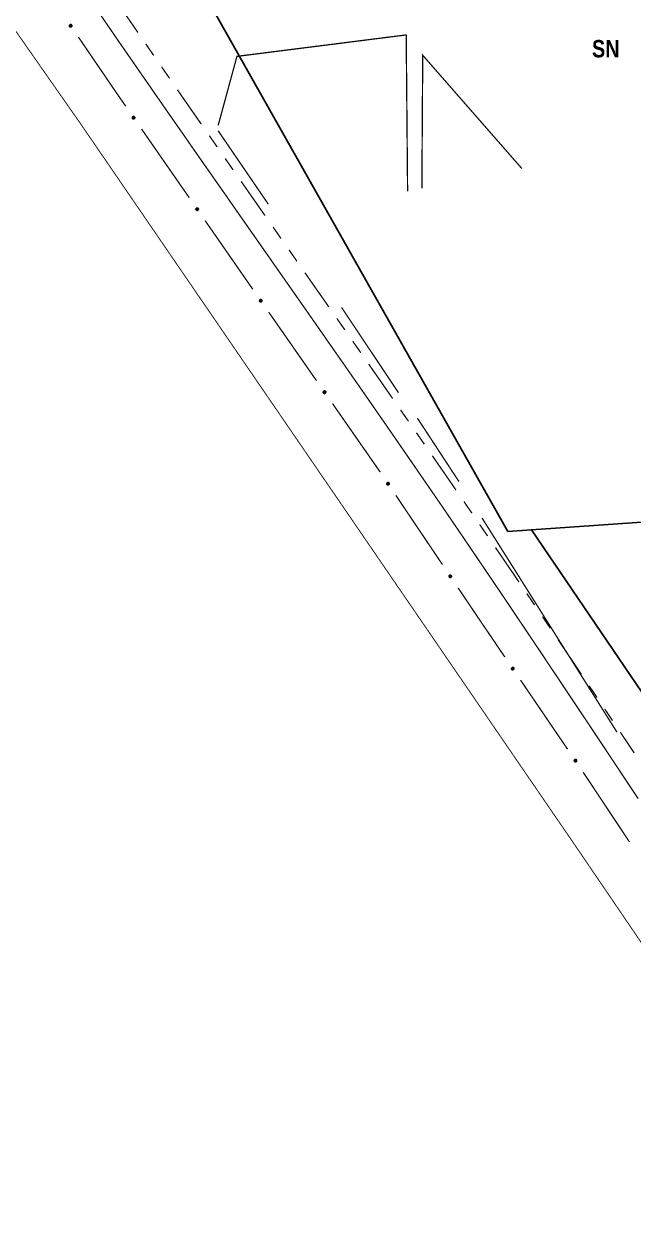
# Model space of a CAD drawing. Extents: x 204834 to 208707, y 4853033 to 4855981.
# Drawn here: x 205277.1 to 205364.5, y 4854147.4 to 4854319 of the extents above; entities that cross this region are included whole.
import ezdxf
from ezdxf.enums import TextEntityAlignment as Align

# ---------------------------------------------------------------- set-up
doc = ezdxf.new("R2010")
doc.units = 0
doc.header["$LTSCALE"] = 1.5
doc.header["$MEASUREMENT"] = 0
doc.linetypes.add('TRACO_05', pattern=[11, 7, -1, 0.5, -1, 0.5, -1])
doc.linetypes.add('TRACO_11', pattern=[8, 3, -1, 3, -1])
for name, color, linetype in [('CD-MALHA-LOTES', 40, 'CONTINUOUS'), ('HD-VALAS-DRENOS', 170, 'CONTINUOUS'), ('LM-LIM-SETOR-FISCAL', 7, 'CONTINUOUS'), ('RU-QUADRAS', 6, 'CONTINUOUS'), ('SV-EIXO-ROD-ESTR', 7, 'CONTINUOUS'), ('SV-FX-DOM-EST', 20, 'CONTINUOUS'), ('SV-ROD-ESTADUAIS', 20, 'CONTINUOUS'), ('SV-RUA-PAVIM-S-GUIA-C-GUIA', 7, 'CONTINUOUS'), ('Th_NmrPort', 7, 'CONTINUOUS')]:
    doc.layers.add(name, color=color, linetype=linetype)
doc.styles.get("Standard").update_dxf_attribs({"font": 'swisscbo.ttf'})
doc.linetypes.add('Limite', pattern='A,20,-3,[130,ltypeshp.shx,S=6.35,R=0,X=0,Y=0],-3,20', length=46)

msp = doc.modelspace()

# ---------------------------------------------------------------- linework, layer by layer
at = {"layer": 'CD-MALHA-LOTES', "linetype": 'Continuous', "flags": 128}
for points in [[(205346.53, 4854246.15), (205280.22, 4854363.61)], [(205349.92, 4854246.38), (205402.2, 4854250)], [(205349.92, 4854246.38), (205346.53, 4854246.15)], [(205410.8, 4854156.76), (205349.92, 4854246.38)]]:
    msp.add_lwpolyline(points, dxfattribs=at)
at = {"layer": 'HD-VALAS-DRENOS', "linetype": 'TRACO_05', "const_width": 0.18}
for points in [[(205304.94, 4854303.66), (205312.14, 4854293.12)], [(205322.65, 4854278.3), (205330.82, 4854266.06)], [(205333.54, 4854262.4), (205339.5, 4854253.3)], [(205342.82, 4854248.06), (205362.18, 4854217.32)]]:
    msp.add_lwpolyline(points, dxfattribs=at)
at = {"layer": 'LM-LIM-SETOR-FISCAL', "linetype": 'Limite', "ltscale": 0.1, "const_width": 0.13, "flags": 128}
msp.add_lwpolyline([(208132.13, 4853213.19), (208114.89, 4853209.76), (208079.6, 4853197.34), (208051.55, 4853180.72), (208025.58, 4853147.48), (208008.96, 4853121.51), (207990.27, 4853095.54), (207977.18, 4853074.27), (207977.18, 4853074.27), (207977.25, 4853074.22), (207977.18, 4853074.27), (207956.1, 4853085.93), (207945.82, 4853090.68), (207936.07, 4853099.64), (207925.79, 4853113.08), (207912.87, 4853122.04), (207901.27, 4853129.42), (207885.99, 4853134.43), (207866.22, 4853130.48), (207857.06, 4853117.3), (207855.74, 4853109.65), (207854.29, 4853104.12), (207849.81, 4853098.58), (207843.48, 4853094.63), (207832.35, 4853091.47), (207826.81, 4853088.04), (207822.46, 4853090.02), (207820.49, 4853094.5), (207817.85, 4853098.72), (207811.26, 4853102.27), (207805.07, 4853103.59), (207799.14, 4853104.38), (207790.7, 4853104.38), (207787.01, 4853100.03), (207786.62, 4853093.31), (207788.2, 4853087.12), (207790.57, 4853079.61), (207790.97, 4853071.24), (207790.84, 4853064.52), (207788.33, 4853057.66), (207782.8, 4853050.28), (207778.71, 4853047.25), (207773.44, 4853045.67), (207762.04, 4853043.3), (207754.13, 4853041.45), (207747.15, 4853035.92), (207736.87, 4853033.41), (207724.88, 4853033.81), (207719.34, 4853036.97), (207718.29, 4853046.46), (207718.15, 4853057.73), (207718.02, 4853064.06), (207716.7, 4853070.78), (207713.41, 4853075.39), (207708.27, 4853076.71), (207703.66, 4853075.26), (207699.7, 4853071.57), (207695.82, 4853066.3), (207691.07, 4853063.26), (207679.08, 4853063.26), (207668.54, 4853066.43), (207663.92, 4853071.17), (207660.23, 4853076.31), (207656.54, 4853081.71), (207653.12, 4853086.99), (207651.8, 4853094.76), (207650.35, 4853101.35), (207645.47, 4853108.07), (207638.75, 4853112.42), (207633.48, 4853114.13), (207625.51, 4853116.05), (207616.55, 4853118.55), (207607.72, 4853121.45), (207599.15, 4853123.03), (207589.26, 4853124.48), (207579.64, 4853122.9), (207567.98, 4853122.5), (207563.63, 4853123.29), (207559.41, 4853125.53), (207549.66, 4853131.07), (207540.31, 4853134.1), (207534.9, 4853135.16), (207526.34, 4853135.42), (207517.37, 4853134.63), (207509.86, 4853132.26), (207501.03, 4853132.12), (207496.16, 4853134.1), (207489.44, 4853138.19), (207485.09, 4853140.95), (207483.24, 4853145.3), (207433.38, 4853135.75), (207434.67, 4853127.72), (207426.82, 4853124.81), (207415.73, 4853122.98), (207396.77, 4853120.95), (207392.49, 4853119.11), (207387.47, 4853118.39), (207381.3, 4853117.24), (207376.56, 4853116.38), (207369.1, 4853115.23), (207357.97, 4853112.75), (207344.5, 4853111.15), (207333.42, 4853111.36), (207328.77, 4853111.37), (207320.7, 4853109.57), (207319.42, 4853105.86), (207317.92, 4853104.36), (207313.42, 4853103), (207306.84, 4853102), (207303.18, 4853099.75), (207300.74, 4853099.94), (207297.24, 4853101.27), (207294.36, 4853102.41), (207290.13, 4853102.41), (207285.91, 4853101.58), (207283.75, 4853100.66), (207281.89, 4853098.7), (207278.14, 4853097.67), (207267.11, 4853095.09), (207250.59, 4853091.4), (207242.24, 4853089.87), (207232.02, 4853089.01), (207225.74, 4853087.76), (207218.42, 4853086.81), (207208.78, 4853084.88), (207201.06, 4853083.36), (207192.55, 4853081.52), (207188.75, 4853080.47), (207183.81, 4853079.34), (207181.54, 4853078.81), (207178.97, 4853078.21), (207175.42, 4853077.24), (207161.51, 4853073.61), (207134.62, 4853067.5), (207121.18, 4853063.43), (207109.77, 4853060.98), (207083.02, 4853055.24), (207071.92, 4853053.66), (207063.04, 4853052.2), (207057.57, 4853051.22), (207048.59, 4853049.32), (207041.5, 4853047.9), (207028.02, 4853045.07), (207018.95, 4853043.22), (207009.04, 4853041.02), (207007.25, 4853052.87), (207006.42, 4853057.28), (207004.98, 4853065.92), (207003.06, 4853076.97), (207001.71, 4853082.51), (207000.15, 4853089.03), (206998.25, 4853095.75), (206995.98, 4853101.99), (206993.74, 4853107.81), (206987.39, 4853105.57), (206977.81, 4853100.47), (206967.6, 4853097.61), (206962.59, 4853093.58), (206958.92, 4853089.46), (206955.6, 4853082.5), (206950.01, 4853078.17), (206943.28, 4853074.5), (206936.66, 4853071.45), (206932.61, 4853069.6), (206929.01, 4853068.36), (206924.61, 4853067.87), (206920.58, 4853068.19), (206915.12, 4853068.72), (206902.95, 4853070.8), (206891.38, 4853067.85), (206880.4, 4853065.73), (206872.64, 4853064.04), (206858.24, 4853060.22), (206847.8, 4853057.54), (206840.17, 4853055.43), (206828.46, 4853052.32), (206822.53, 4853050.63), (206811.52, 4853047.66), (206803.01, 4853045.24), (206783.97, 4853039.27), (206779.35, 4853035.22), (206768.83, 4853039.64), (206726.11, 4853063.48), (206713.2, 4853068.45), (206676.44, 4853090.31), (206672.42, 4853095.9), (206668.43, 4853097.71), (206665.78, 4853098.35), (206614.27, 4853094.76), (206560.2, 4853092.06), (206527.07, 4853088.1), (206526.63, 4853090.28), (206436.89, 4853085.62), (206403.59, 4853083.9), (206378.69, 4853082.54), (206306.59, 4853077.18), (206281.43, 4853073.09), (206250.76, 4853068.13), (206249.32, 4853067.81), (206241.73, 4853106.06), (206174.74, 4853099.25), (206115.25, 4853096.39), (206097.24, 4853093.29), (206088.22, 4853093.5), (206047.56, 4853092.24), (205987.11, 4853086.63), (205973.22, 4853086.23), (205954.27, 4853084.91), (205875.14, 4853081.42), (205864.61, 4853080.53), (205796.33, 4853076.78), (205791.35, 4853076.88), (205760.46, 4853075.4), (205708.12, 4853073.2), (205697.96, 4853072.98), (205694.02, 4853072.84), (205648.48, 4853073.83), (205657.67, 4853139.89), (205663.09, 4853176.52), (205673.5, 4853240.08), (205679.81, 4853273), (205682.39, 4853291.1), (205686.45, 4853319.25), (205690.23, 4853344.16), (205693.06, 4853366.18), (205695.8, 4853385.06), (205698.77, 4853405.47), (205701.84, 4853427.15), (205703.38, 4853440.04), (205705.6, 4853461.25), (205707.13, 4853485.05), (205708.09, 4853504.93), (205707.25, 4853529.87), (205706.63, 4853547.82), (205704.33, 4853573.07), (205701.82, 4853593.22), (205697.65, 4853618.26), (205692.43, 4853645.81), (205685.96, 4853670.23), (205679.7, 4853691.73), (205670, 4853719.35), (205658.78, 4853745.51), (205610.54, 4853829.65), (205562.78, 4853902.04), (205476.94, 4854024.43), (205418.69, 4854109.18), (205356.81, 4854200.14), (205285.27, 4854304.56), (205232.63, 4854379.82), (205148.32, 4854500.33), (205059.6, 4854625.34), (204995.99, 4854716.47), (204934.98, 4854801.22), (204887.55, 4854871.19), (204871.08, 4854893.76), (204835.64, 4854946.28), (204834.25, 4854948.2), (204845.64, 4854959.83), (204876.75, 4854964.71), (204914.35, 4854970.84), (204996.87, 4854983.31), (205090.66, 4854997.71), (205105.98, 4854999.94), (205187.94, 4855012.05), (205245.94, 4855021.11), (205272.68, 4855025.85), (205289.82, 4855028.52), (205353.63, 4855038.1), (205379.87, 4855044.32), (205380.17, 4855053.59), (205399.55, 4855054.95), (205426.54, 4855056.03), (205437.99, 4855056.62), (205499.63, 4855060.67), (205539.31, 4855063.19), (205567.09, 4855064.98), (205582.41, 4855066.09), (205635.91, 4855070), (205692.95, 4855073.42), (205739.37, 4855076.32), (205755.85, 4855076.88), (205779.09, 4855078.91), (205796.39, 4855080.33), (205832.27, 4855082.2), (205855.36, 4855083.58), (205884.96, 4855084.97), (205904.85, 4855085.43), (205945.85, 4855088.06), (205975.45, 4855089.94), (205990.04, 4855090.61), (206010.45, 4855091.62), (206021.42, 4855091.93), (206022.38, 4855094.63), (206023.19, 4855099.07), (206023.73, 4855105.32), (206023.73, 4855114.57), (206023.61, 4855122.77), (206023.73, 4855128.91), (206023.31, 4855148.74), (206059.09, 4855155.08), (206090.43, 4855139.24), (206138.56, 4855111.07), (206178.75, 4855088.19), (206206.79, 4855072.52), (206222.46, 4855062.86), (206230.38, 4855057.64), (206237.19, 4855052.51), (206245.02, 4855046.96), (206277.61, 4855028.92), (206315.11, 4855009.06), (206322.43, 4855004.94), (206334.61, 4854998.15), (206344.05, 4854991.94), (206370.01, 4854978.16), (206377.13, 4854974.52), (206383.62, 4854970.88), (206391.86, 4854965.97), (206400.96, 4854960.99), (206409.67, 4854956.24), (206418.06, 4854951.81), (206428.03, 4854946.58), (206436.74, 4854941.99), (206446.39, 4854936.45), (206454.94, 4854931.86), (206463.33, 4854927.27), (206473.94, 4854921.41), (206483.44, 4854916.66), (206493.49, 4854911.28), (206502.2, 4854906.53), (206509.16, 4854902.73), (206517.55, 4854899.17), (206528.48, 4854896), (206549.69, 4854889.67), (206564.41, 4854883.97), (206567.2, 4854879.08), (206570.83, 4854883.26), (206576.05, 4854891.17), (206582.86, 4854902.57), (206588.24, 4854910.17), (206594.1, 4854919.67), (206601.38, 4854929.09), (206611.99, 4854937.95), (206625.76, 4854949.98), (206640.32, 4854965.18), (206646.34, 4854973.73), (206650.93, 4854980.7), (206656.31, 4854989.4), (206659.8, 4854993.84), (206666.37, 4855000.56), (206674.91, 4855008.32), (206682.51, 4855016.24), (206687.1, 4855021.3), (206689.8, 4855026.21), (206695.97, 4855035.87), (206702.46, 4855046.95), (206709.74, 4855060.01), (206715.44, 4855068.88), (206721.77, 4855075.21), (206727.79, 4855082.65), (206732.22, 4855088.66), (206736.5, 4855097.05), (206739.58, 4855106.79), (206740.85, 4855116.29), (206741.17, 4855125.63), (206741.64, 4855134.02), (206741.17, 4855142.09), (206742.12, 4855150.72), (206742.75, 4855160.06), (206742.43, 4855173.36), (206743.07, 4855183.81), (206745.76, 4855192.36), (206748.45, 4855197.74), (206758.11, 4855205.5), (206768.24, 4855208.82), (206775.2, 4855210.56), (206778.84, 4855212.3), (206783.44, 4855216.26), (206786.6, 4855221.64), (206789.29, 4855225.29), (206792.14, 4855229.4), (206795.63, 4855232.73), (206801.01, 4855234.47), (206808.45, 4855236.21), (206816.52, 4855237.63), (206822.22, 4855240.17), (206827.6, 4855242.54), (206831.4, 4855244.28), (206836.63, 4855244.44), (206839.95, 4855243.97), (206842.19, 4855243.65), (206845.62, 4855240.46), (206849.62, 4855235.99), (206854.58, 4855232.12), (206859.64, 4855229.78), (206864.76, 4855227.39), (206870.2, 4855225.04), (206874.73, 4855222.3), (206878.92, 4855219.29), (206882.98, 4855215.83), (206887.98, 4855212.7), (206893.95, 4855209.85), (206900.29, 4855207.85), (206907.15, 4855206.19), (206913.73, 4855205.04), (206920.81, 4855203.6), (206927.56, 4855201.94), (206933.6, 4855200.48), (206939.89, 4855199.17), (206945.67, 4855197.5), (206951.88, 4855196.77), (206955.65, 4855197.17), (206957.31, 4855197.34), (206961.86, 4855199.66), (206966.53, 4855198.43), (206972.05, 4855197.76), (206977.41, 4855196.39), (206983.23, 4855195.87), (206988.52, 4855195.58), (206994.38, 4855194.99), (206999.44, 4855194.4), (207005.61, 4855193.62), (207012.36, 4855193.6), (207017.57, 4855195.37), (207023.03, 4855199.41), (207027.73, 4855202.05), (207032.27, 4855204.91), (207036.83, 4855207.98), (207041.71, 4855210.66), (207047.65, 4855212.46), (207053.63, 4855214.05), (207060.03, 4855216.42), (207065.62, 4855219.18), (207071.3, 4855222.28), (207076, 4855226.44), (207079.82, 4855231.03), (207081.1, 4855236.76), (207082.6, 4855241.31), (207088.02, 4855243.94), (207090.58, 4855249.59), (207089.81, 4855256.18), (207088.3, 4855261.39), (207091.68, 4855264.78), (207096.44, 4855266.15), (207101.11, 4855269.63), (207105.02, 4855274.18), (207109.74, 4855275.56), (207115.56, 4855275.11), (207120.83, 4855274.22), (207125.84, 4855273.37), (207131.74, 4855271.63), (207137.13, 4855270.1), (207140.28, 4855270.08), (207149.52, 4855272.92), (207159.75, 4855279.15), (207168.21, 4855287.16), (207178.44, 4855293.84), (207190.46, 4855299.18), (207198.91, 4855306.29), (207210.48, 4855312.52), (207226.05, 4855320.31), (207238.96, 4855331.88), (207248.75, 4855350.57), (207250.97, 4855379.94), (207256.76, 4855404.86), (207263.43, 4855423.99), (207271.89, 4855446.69), (207282.57, 4855472.94), (207294.81, 4855494.97), (207326.84, 4855524.34), (207365.56, 4855558.16), (207387.07, 4855586.87), (207407.16, 4855615.16), (207422.96, 4855638.92), (207434.53, 4855666.07), (207438.09, 4855689.65), (207436.31, 4855734.15), (207437.65, 4855776.65), (207435.87, 4855804.68), (207437.2, 4855838.5), (207442.99, 4855862.09), (207450.11, 4855888.79), (207460.34, 4855908.81), (207484.89, 4855935.84), (207514.89, 4855951.47), (207555.87, 4855955.7), (207618.39, 4855944.29), (207657.68, 4855935.84), (207679.23, 4855930.77), (207701.08, 4855927.5), (207727.34, 4855933.29), (207757.59, 4855943.08), (207797.2, 4855948.42), (207840.36, 4855943.52), (207880.86, 4855931.06), (207908.47, 4855922.08), (207928.08, 4855916.75), (207978.98, 4855907.33), (207988.92, 4855905.77), (208022.36, 4855902.14), (208058.85, 4855901.25), (208090, 4855903.03), (208114.96, 4855908.68), (208130.68, 4855913.81), (208161.85, 4855928.41), (208188.89, 4855948.62), (208218.29, 4855981.06), (208246.45, 4855971.34), (208278.32, 4855947.49), (208315.9, 4855902.87), (208367.57, 4855812.45), (208407.49, 4855740.82), (208443.9, 4855682.11), (208501.44, 4855564.09), (208520.23, 4855513.59), (208554.28, 4855420.83), (208582.46, 4855346.85), (208608.3, 4855254.08), (208634.13, 4855164.83), (208662.31, 4855069.71), (208689.32, 4854981.64), (208696.37, 4854928.8), (208702.51, 4854871.1), (208702.64, 4854844.17), (208698.6, 4854815.34), (208685.17, 4854772.09), (208669.12, 4854736.78), (208666.53, 4854731.08), (208618.81, 4854675.16), (208569.26, 4854639.06), (208558.41, 4854631.16), (208530.44, 4854622.7), (208494.29, 4854611.78), (208442.09, 4854593.13), (208386.91, 4854561.82), (208367.53, 4854543.92), (208320.55, 4854507.76), (208301.91, 4854481.66), (208287, 4854448.85), (208272.08, 4854390.69), (208264.63, 4854342.97), (208264.41, 4854341.07), (208259.41, 4854296.74), (208259.41, 4854241.19), (208259.41, 4854191.98), (208256.43, 4854122.63), (208248.97, 4854065.96), (208232.56, 4854015.63), (208216.16, 4853966.42), (208198.26, 4853911.24), (208184.84, 4853872.46), (208177.39, 4853828.47), (208173.66, 4853792.31), (208166.95, 4853749.8), (208162.4, 4853719.3), (208164.42, 4853685.56), (208172.06, 4853630.34), (208197.55, 4853545.38), (208223.89, 4853510.55), (208245.13, 4853460.42), (208259.57, 4853406.68), (208260.42, 4853403.5), (208260.52, 4853398.64), (208261.27, 4853362.72), (208252.77, 4853293.05), (208222.19, 4853252.27), (208166.97, 4853226.79)], close=True, dxfattribs=at)
at = {"layer": 'RU-QUADRAS', "linetype": 'Continuous'}
msp.add_lwpolyline([(205506.07, 4854013.73), (205416.8, 4854150.88), (205421.77, 4854162.64), (205422.91, 4854178.94), (205424.49, 4854205.19), (205423.36, 4854251.36), (205413.51, 4854250.68), (205415.32, 4854193.88), (205410.8, 4854156.76), (205349.92, 4854246.38), (205346.53, 4854246.15), (205280.22, 4854363.61, 0.007344)], format="xyb", dxfattribs=at)
at = {"layer": 'SV-EIXO-ROD-ESTR'}
for points in [[(205283.76, 4854318.57), (205283.71, 4854318.58), (205283.67, 4854318.59), (205283.64, 4854318.62), (205283.62, 4854318.65), (205283.6, 4854318.68), (205283.59, 4854318.71), (205283.59, 4854318.75), (205283.6, 4854318.8), (205283.62, 4854318.84), (205283.64, 4854318.87), (205283.67, 4854318.89), (205283.7, 4854318.91), (205283.73, 4854318.92), (205283.78, 4854318.92), (205283.82, 4854318.91), (205283.86, 4854318.9), (205283.89, 4854318.87), (205283.91, 4854318.84), (205283.93, 4854318.81), (205283.94, 4854318.78), (205283.94, 4854318.74), (205283.93, 4854318.69), (205283.92, 4854318.65), (205283.89, 4854318.62), (205283.87, 4854318.6), (205283.84, 4854318.58), (205283.8, 4854318.57), (205283.76, 4854318.57)], [(205292.8, 4854305.37), (205292.75, 4854305.38), (205292.71, 4854305.39), (205292.68, 4854305.42), (205292.66, 4854305.44), (205292.65, 4854305.48), (205292.63, 4854305.51), (205292.63, 4854305.55), (205292.64, 4854305.6), (205292.66, 4854305.64), (205292.68, 4854305.67), (205292.71, 4854305.69), (205292.74, 4854305.71), (205292.77, 4854305.72), (205292.82, 4854305.72), (205292.86, 4854305.71), (205292.9, 4854305.7), (205292.93, 4854305.67), (205292.95, 4854305.65), (205292.97, 4854305.61), (205292.98, 4854305.58), (205292.99, 4854305.54), (205292.98, 4854305.49), (205292.96, 4854305.45), (205292.94, 4854305.42), (205292.91, 4854305.4), (205292.88, 4854305.38), (205292.84, 4854305.37), (205292.8, 4854305.37)], [(205301.92, 4854292.22), (205301.88, 4854292.23), (205301.84, 4854292.25), (205301.81, 4854292.27), (205301.79, 4854292.3), (205301.77, 4854292.33), (205301.76, 4854292.37), (205301.75, 4854292.41), (205301.76, 4854292.45), (205301.78, 4854292.49), (205301.8, 4854292.52), (205301.83, 4854292.55), (205301.86, 4854292.56), (205301.9, 4854292.57), (205301.94, 4854292.58), (205301.99, 4854292.57), (205302.03, 4854292.55), (205302.05, 4854292.53), (205302.08, 4854292.5), (205302.09, 4854292.47), (205302.1, 4854292.44), (205302.11, 4854292.39), (205302.1, 4854292.35), (205302.08, 4854292.31), (205302.06, 4854292.28), (205302.03, 4854292.26), (205302, 4854292.24), (205301.97, 4854292.23), (205301.92, 4854292.22)], [(205311.05, 4854279.08), (205311, 4854279.09), (205310.96, 4854279.11), (205310.93, 4854279.13), (205310.91, 4854279.16), (205310.9, 4854279.19), (205310.88, 4854279.22), (205310.88, 4854279.26), (205310.89, 4854279.31), (205310.91, 4854279.35), (205310.93, 4854279.38), (205310.96, 4854279.41), (205310.99, 4854279.42), (205311.02, 4854279.43), (205311.06, 4854279.44), (205311.11, 4854279.43), (205311.15, 4854279.41), (205311.18, 4854279.39), (205311.2, 4854279.36), (205311.22, 4854279.33), (205311.23, 4854279.29), (205311.23, 4854279.25), (205311.23, 4854279.2), (205311.21, 4854279.17), (205311.19, 4854279.14), (205311.16, 4854279.12), (205311.13, 4854279.1), (205311.09, 4854279.08), (205311.05, 4854279.08)], [(205320.2, 4854265.96), (205320.15, 4854265.96), (205320.11, 4854265.98), (205320.08, 4854266), (205320.06, 4854266.03), (205320.04, 4854266.06), (205320.03, 4854266.1), (205320.03, 4854266.14), (205320.04, 4854266.19), (205320.06, 4854266.23), (205320.08, 4854266.26), (205320.1, 4854266.28), (205320.13, 4854266.3), (205320.17, 4854266.31), (205320.21, 4854266.31), (205320.26, 4854266.3), (205320.3, 4854266.28), (205320.33, 4854266.26), (205320.35, 4854266.23), (205320.37, 4854266.2), (205320.38, 4854266.17), (205320.38, 4854266.12), (205320.37, 4854266.08), (205320.36, 4854266.04), (205320.33, 4854266.01), (205320.31, 4854265.99), (205320.28, 4854265.97), (205320.24, 4854265.96), (205320.2, 4854265.96)], [(205329.31, 4854252.81), (205329.26, 4854252.82), (205329.22, 4854252.83), (205329.2, 4854252.86), (205329.18, 4854252.88), (205329.16, 4854252.92), (205329.15, 4854252.95), (205329.14, 4854252.99), (205329.15, 4854253.04), (205329.17, 4854253.08), (205329.2, 4854253.11), (205329.22, 4854253.13), (205329.25, 4854253.15), (205329.29, 4854253.16), (205329.33, 4854253.16), (205329.38, 4854253.15), (205329.42, 4854253.13), (205329.45, 4854253.11), (205329.47, 4854253.08), (205329.49, 4854253.05), (205329.5, 4854253.02), (205329.5, 4854252.97), (205329.49, 4854252.93), (205329.47, 4854252.89), (205329.45, 4854252.86), (205329.42, 4854252.84), (205329.39, 4854252.82), (205329.35, 4854252.81), (205329.31, 4854252.81)], [(205338.24, 4854239.53), (205338.19, 4854239.54), (205338.15, 4854239.56), (205338.13, 4854239.58), (205338.11, 4854239.61), (205338.09, 4854239.64), (205338.08, 4854239.67), (205338.07, 4854239.72), (205338.08, 4854239.76), (205338.1, 4854239.8), (205338.13, 4854239.83), (205338.15, 4854239.86), (205338.18, 4854239.87), (205338.22, 4854239.88), (205338.26, 4854239.88), (205338.31, 4854239.87), (205338.35, 4854239.86), (205338.38, 4854239.83), (205338.4, 4854239.81), (205338.42, 4854239.77), (205338.43, 4854239.74), (205338.43, 4854239.7), (205338.42, 4854239.65), (205338.4, 4854239.61), (205338.38, 4854239.58), (205338.35, 4854239.56), (205338.32, 4854239.54), (205338.28, 4854239.53), (205338.24, 4854239.53)], [(205347.21, 4854226.28), (205347.16, 4854226.29), (205347.12, 4854226.3), (205347.09, 4854226.33), (205347.07, 4854226.35), (205347.05, 4854226.38), (205347.04, 4854226.42), (205347.04, 4854226.46), (205347.05, 4854226.51), (205347.07, 4854226.55), (205347.09, 4854226.58), (205347.12, 4854226.6), (205347.15, 4854226.62), (205347.18, 4854226.63), (205347.22, 4854226.63), (205347.27, 4854226.62), (205347.31, 4854226.6), (205347.34, 4854226.58), (205347.36, 4854226.55), (205347.38, 4854226.52), (205347.39, 4854226.49), (205347.39, 4854226.44), (205347.38, 4854226.4), (205347.37, 4854226.36), (205347.34, 4854226.33), (205347.31, 4854226.31), (205347.28, 4854226.29), (205347.25, 4854226.28), (205347.21, 4854226.28)], [(205356.21, 4854213.05), (205356.16, 4854213.06), (205356.12, 4854213.07), (205356.09, 4854213.1), (205356.07, 4854213.13), (205356.05, 4854213.16), (205356.04, 4854213.19), (205356.04, 4854213.23), (205356.05, 4854213.28), (205356.07, 4854213.32), (205356.09, 4854213.35), (205356.12, 4854213.37), (205356.15, 4854213.39), (205356.18, 4854213.4), (205356.22, 4854213.4), (205356.27, 4854213.39), (205356.31, 4854213.38), (205356.34, 4854213.35), (205356.36, 4854213.32), (205356.38, 4854213.29), (205356.39, 4854213.26), (205356.39, 4854213.22), (205356.38, 4854213.17), (205356.37, 4854213.13), (205356.34, 4854213.1), (205356.31, 4854213.08), (205356.28, 4854213.06), (205356.25, 4854213.05), (205356.21, 4854213.05)]]:
    msp.add_lwpolyline(points, close=True, dxfattribs=at)
for points in [[(205283.76, 4854318.57), (205283.59, 4854318.75)], [(205283.71, 4854318.58), (205283.59, 4854318.71)], [(205283.8, 4854318.57), (205283.6, 4854318.8)], [(205283.78, 4854318.57), (205283.6, 4854318.78)], [(205283.73, 4854318.57), (205283.6, 4854318.73)], [(205283.69, 4854318.59), (205283.6, 4854318.69)], [(205283.67, 4854318.59), (205283.6, 4854318.68)], [(205283.82, 4854318.58), (205283.61, 4854318.82)], [(205283.84, 4854318.58), (205283.62, 4854318.84)], [(205283.85, 4854318.59), (205283.63, 4854318.85)], [(205283.87, 4854318.6), (205283.64, 4854318.87)], [(205283.88, 4854318.61), (205283.66, 4854318.88)], [(205283.89, 4854318.62), (205283.67, 4854318.89)], [(205283.9, 4854318.64), (205283.68, 4854318.9)], [(205283.92, 4854318.65), (205283.7, 4854318.91)], [(205283.93, 4854318.67), (205283.72, 4854318.91)], [(205283.93, 4854318.69), (205283.73, 4854318.92)], [(205283.94, 4854318.72), (205283.76, 4854318.92)], [(205283.94, 4854318.74), (205283.78, 4854318.92)], [(205283.94, 4854318.76), (205283.8, 4854318.91)], [(205283.94, 4854318.78), (205283.82, 4854318.91)], [(205283.93, 4854318.8), (205283.85, 4854318.9)], [(205283.93, 4854318.81), (205283.86, 4854318.9)], [(205292.84, 4854305.37), (205292.64, 4854305.6)], [(205292.82, 4854305.37), (205292.64, 4854305.57)], [(205292.86, 4854305.38), (205292.65, 4854305.62)], [(205292.88, 4854305.38), (205292.66, 4854305.64)], [(205292.89, 4854305.39), (205292.67, 4854305.65)], [(205292.91, 4854305.4), (205292.68, 4854305.67)], [(205292.92, 4854305.41), (205292.7, 4854305.68)], [(205292.94, 4854305.42), (205292.71, 4854305.69)], [(205292.95, 4854305.44), (205292.72, 4854305.7)], [(205292.96, 4854305.45), (205292.74, 4854305.71)], [(205292.97, 4854305.47), (205292.76, 4854305.71)], [(205292.98, 4854305.49), (205292.77, 4854305.72)], [(205292.98, 4854305.52), (205292.8, 4854305.72)], [(205292.99, 4854305.54), (205292.82, 4854305.72)], [(205292.98, 4854305.56), (205292.84, 4854305.71)], [(205292.98, 4854305.58), (205292.86, 4854305.71)], [(205292.97, 4854305.6), (205292.89, 4854305.7)], [(205292.97, 4854305.61), (205292.9, 4854305.7)], [(205292.8, 4854305.37), (205292.63, 4854305.55)], [(205292.75, 4854305.38), (205292.63, 4854305.51)], [(205292.78, 4854305.37), (205292.64, 4854305.52)], [(205292.73, 4854305.39), (205292.65, 4854305.49)], [(205292.71, 4854305.39), (205292.65, 4854305.48)], [(205301.92, 4854292.22), (205301.75, 4854292.41)], [(205301.97, 4854292.23), (205301.76, 4854292.45)], [(205301.95, 4854292.23), (205301.76, 4854292.43)], [(205301.9, 4854292.23), (205301.76, 4854292.38)], [(205301.88, 4854292.23), (205301.76, 4854292.37)], [(205301.98, 4854292.24), (205301.77, 4854292.47)], [(205301.85, 4854292.24), (205301.77, 4854292.34)], [(205301.84, 4854292.25), (205301.77, 4854292.33)], [(205302, 4854292.24), (205301.78, 4854292.49)], [(205302.01, 4854292.25), (205301.79, 4854292.5)], [(205302.03, 4854292.26), (205301.8, 4854292.52)], [(205302.04, 4854292.27), (205301.82, 4854292.54)], [(205302.06, 4854292.28), (205301.83, 4854292.55)], [(205302.07, 4854292.3), (205301.85, 4854292.55)], [(205302.08, 4854292.31), (205301.86, 4854292.56)], [(205302.09, 4854292.33), (205301.88, 4854292.57)], [(205302.1, 4854292.35), (205301.9, 4854292.57)], [(205302.1, 4854292.37), (205301.92, 4854292.57)], [(205302.11, 4854292.39), (205301.94, 4854292.58)], [(205302.1, 4854292.42), (205301.97, 4854292.57)], [(205302.1, 4854292.44), (205301.99, 4854292.57)], [(205302.1, 4854292.46), (205302.01, 4854292.56)], [(205302.09, 4854292.47), (205302.03, 4854292.55)], [(205311.05, 4854279.08), (205310.88, 4854279.26)], [(205311, 4854279.09), (205310.88, 4854279.22)], [(205311.09, 4854279.08), (205310.89, 4854279.31)], [(205311.07, 4854279.09), (205310.89, 4854279.29)], [(205311.02, 4854279.09), (205310.89, 4854279.24)], [(205311.11, 4854279.09), (205310.9, 4854279.33)], [(205310.98, 4854279.1), (205310.9, 4854279.2)], [(205310.96, 4854279.11), (205310.9, 4854279.19)], [(205311.13, 4854279.1), (205310.91, 4854279.35)], [(205311.14, 4854279.11), (205310.92, 4854279.36)], [(205311.16, 4854279.12), (205310.93, 4854279.38)], [(205311.17, 4854279.13), (205310.95, 4854279.39)], [(205311.19, 4854279.14), (205310.96, 4854279.41)], [(205311.2, 4854279.15), (205310.97, 4854279.41)], [(205311.21, 4854279.17), (205310.99, 4854279.42)], [(205311.22, 4854279.19), (205311.01, 4854279.42)], [(205311.23, 4854279.2), (205311.02, 4854279.43)], [(205311.23, 4854279.23), (205311.05, 4854279.43)], [(205311.23, 4854279.25), (205311.06, 4854279.44)], [(205311.23, 4854279.28), (205311.09, 4854279.43)], [(205311.23, 4854279.29), (205311.11, 4854279.43)], [(205311.22, 4854279.31), (205311.14, 4854279.41)], [(205311.22, 4854279.33), (205311.15, 4854279.41)], [(205320.2, 4854265.96), (205320.03, 4854266.14)], [(205320.17, 4854265.96), (205320.03, 4854266.11)], [(205320.24, 4854265.96), (205320.04, 4854266.19)], [(205320.22, 4854265.96), (205320.04, 4854266.16)], [(205320.26, 4854265.97), (205320.05, 4854266.2)], [(205320.28, 4854265.97), (205320.06, 4854266.23)], [(205320.29, 4854265.98), (205320.07, 4854266.24)], [(205320.31, 4854265.99), (205320.08, 4854266.26)], [(205320.32, 4854266), (205320.09, 4854266.27)], [(205320.33, 4854266.01), (205320.1, 4854266.28)], [(205320.34, 4854266.03), (205320.12, 4854266.28)], [(205320.36, 4854266.04), (205320.13, 4854266.3)], [(205320.36, 4854266.06), (205320.16, 4854266.3)], [(205320.37, 4854266.08), (205320.17, 4854266.31)], [(205320.37, 4854266.1), (205320.19, 4854266.3)], [(205320.38, 4854266.12), (205320.21, 4854266.31)], [(205320.38, 4854266.15), (205320.24, 4854266.3)], [(205320.38, 4854266.17), (205320.26, 4854266.3)], [(205320.37, 4854266.19), (205320.28, 4854266.29)], [(205320.37, 4854266.2), (205320.3, 4854266.28)], [(205320.15, 4854265.96), (205320.03, 4854266.1)], [(205320.13, 4854265.97), (205320.04, 4854266.07)], [(205320.11, 4854265.98), (205320.04, 4854266.06)], [(205329.31, 4854252.81), (205329.14, 4854252.99)], [(205329.35, 4854252.81), (205329.15, 4854253.04)], [(205329.33, 4854252.81), (205329.15, 4854253.01)], [(205329.29, 4854252.81), (205329.15, 4854252.97)], [(205329.26, 4854252.82), (205329.15, 4854252.95)], [(205329.24, 4854252.83), (205329.16, 4854252.93)], [(205329.22, 4854252.83), (205329.16, 4854252.92)], [(205329.39, 4854252.82), (205329.17, 4854253.08)], [(205329.37, 4854252.82), (205329.17, 4854253.06)], [(205329.4, 4854252.83), (205329.19, 4854253.09)], [(205329.42, 4854252.84), (205329.2, 4854253.11)], [(205329.43, 4854252.85), (205329.21, 4854253.12)], [(205329.45, 4854252.86), (205329.22, 4854253.13)], [(205329.46, 4854252.88), (205329.24, 4854253.14)], [(205329.47, 4854252.89), (205329.25, 4854253.15)], [(205329.48, 4854252.91), (205329.27, 4854253.15)], [(205329.49, 4854252.93), (205329.29, 4854253.16)], [(205329.49, 4854252.95), (205329.31, 4854253.16)], [(205329.5, 4854252.97), (205329.33, 4854253.16)], [(205329.49, 4854253), (205329.36, 4854253.15)], [(205329.5, 4854253.02), (205329.38, 4854253.15)], [(205329.49, 4854253.04), (205329.4, 4854253.14)], [(205329.49, 4854253.05), (205329.42, 4854253.13)], [(205338.24, 4854239.53), (205338.07, 4854239.72)], [(205338.28, 4854239.53), (205338.08, 4854239.76)], [(205338.26, 4854239.53), (205338.08, 4854239.74)], [(205338.22, 4854239.54), (205338.08, 4854239.69)], [(205338.19, 4854239.54), (205338.08, 4854239.67)], [(205338.17, 4854239.55), (205338.09, 4854239.65)], [(205338.15, 4854239.56), (205338.09, 4854239.64)], [(205338.32, 4854239.54), (205338.1, 4854239.8)], [(205338.3, 4854239.54), (205338.1, 4854239.78)], [(205338.33, 4854239.56), (205338.12, 4854239.81)], [(205338.35, 4854239.56), (205338.13, 4854239.83)], [(205338.36, 4854239.58), (205338.14, 4854239.84)], [(205338.38, 4854239.58), (205338.15, 4854239.86)], [(205338.39, 4854239.6), (205338.17, 4854239.86)], [(205338.4, 4854239.61), (205338.18, 4854239.87)], [(205338.41, 4854239.63), (205338.21, 4854239.87)], [(205338.42, 4854239.65), (205338.22, 4854239.88)], [(205338.42, 4854239.68), (205338.24, 4854239.88)], [(205338.43, 4854239.7), (205338.26, 4854239.88)], [(205338.42, 4854239.72), (205338.29, 4854239.87)], [(205338.43, 4854239.74), (205338.31, 4854239.87)], [(205338.42, 4854239.76), (205338.33, 4854239.86)], [(205338.42, 4854239.77), (205338.35, 4854239.86)], [(205347.21, 4854226.28), (205347.04, 4854226.46)], [(205347.18, 4854226.28), (205347.04, 4854226.43)], [(205347.16, 4854226.29), (205347.04, 4854226.42)], [(205347.25, 4854226.28), (205347.05, 4854226.51)], [(205347.23, 4854226.28), (205347.05, 4854226.48)], [(205347.13, 4854226.3), (205347.05, 4854226.4)], [(205347.12, 4854226.3), (205347.05, 4854226.38)], [(205347.26, 4854226.29), (205347.06, 4854226.53)], [(205347.28, 4854226.29), (205347.07, 4854226.55)], [(205347.3, 4854226.3), (205347.08, 4854226.56)], [(205347.31, 4854226.31), (205347.09, 4854226.58)], [(205347.33, 4854226.32), (205347.1, 4854226.59)], [(205347.34, 4854226.33), (205347.12, 4854226.6)], [(205347.35, 4854226.35), (205347.13, 4854226.61)], [(205347.37, 4854226.36), (205347.15, 4854226.62)], [(205347.37, 4854226.38), (205347.17, 4854226.62)], [(205347.38, 4854226.4), (205347.18, 4854226.63)], [(205347.38, 4854226.42), (205347.2, 4854226.63)], [(205347.39, 4854226.44), (205347.22, 4854226.63)], [(205347.39, 4854226.47), (205347.25, 4854226.62)], [(205347.39, 4854226.49), (205347.27, 4854226.62)], [(205347.38, 4854226.51), (205347.3, 4854226.61)], [(205347.38, 4854226.52), (205347.31, 4854226.6)], [(205356.21, 4854213.05), (205356.04, 4854213.23)], [(205356.18, 4854213.05), (205356.04, 4854213.21)], [(205356.16, 4854213.06), (205356.04, 4854213.19)], [(205356.25, 4854213.05), (205356.05, 4854213.28)], [(205356.23, 4854213.05), (205356.05, 4854213.25)], [(205356.14, 4854213.07), (205356.05, 4854213.17)], [(205356.12, 4854213.07), (205356.05, 4854213.16)], [(205356.26, 4854213.06), (205356.06, 4854213.3)], [(205356.28, 4854213.06), (205356.07, 4854213.32)], [(205356.3, 4854213.07), (205356.08, 4854213.33)], [(205356.31, 4854213.08), (205356.09, 4854213.35)], [(205356.33, 4854213.09), (205356.1, 4854213.36)], [(205356.34, 4854213.1), (205356.12, 4854213.37)], [(205356.35, 4854213.12), (205356.13, 4854213.38)], [(205356.37, 4854213.13), (205356.15, 4854213.39)], [(205356.37, 4854213.15), (205356.17, 4854213.39)], [(205356.38, 4854213.17), (205356.18, 4854213.4)], [(205356.38, 4854213.19), (205356.21, 4854213.4)], [(205356.39, 4854213.22), (205356.22, 4854213.4)], [(205356.39, 4854213.24), (205356.25, 4854213.39)], [(205356.39, 4854213.26), (205356.27, 4854213.39)], [(205356.38, 4854213.28), (205356.3, 4854213.38)], [(205356.38, 4854213.29), (205356.31, 4854213.38)]]:
    msp.add_lwpolyline(points, dxfattribs=at)
at = {"layer": 'SV-EIXO-ROD-ESTR', "const_width": 0.18}
for points in [[(205290.45, 4854308.95), (205284.89, 4854317.1)], [(205290.53, 4854308.84), (205290.45, 4854308.95)], [(205291.67, 4854307.19), (205290.53, 4854308.84)], [(205300.79, 4854294.05), (205293.95, 4854303.91)], [(205309.25, 4854281.86), (205303.07, 4854290.76)], [(205309.34, 4854281.72), (205309.25, 4854281.86)], [(205309.92, 4854280.9), (205309.34, 4854281.72)], [(205319.06, 4854267.78), (205312.2, 4854277.62)], [(205328.05, 4854254.88), (205321.35, 4854264.5)], [(205328.21, 4854254.65), (205328.05, 4854254.88)], [(205337.14, 4854241.37), (205330.44, 4854251.33)], [(205343.01, 4854232.64), (205339.37, 4854238.05)], [(205343.28, 4854232.25), (205343.01, 4854232.64)], [(205346.09, 4854228.11), (205343.28, 4854232.25)], [(205355.09, 4854214.88), (205348.34, 4854224.8)], [(205363.97, 4854201.57), (205357.33, 4854211.57)]]:
    msp.add_lwpolyline(points, dxfattribs=at)
at = {"layer": 'SV-FX-DOM-EST', "const_width": 0.18}
for points in [[(205291.39, 4854320.72), (205292.86, 4854318.59)], [(205292.86, 4854318.59), (205293.09, 4854318.25)], [(205293.09, 4854318.25), (205293.42, 4854317.76)], [(205294.56, 4854316.12), (205294.79, 4854315.78)], [(205294.79, 4854315.78), (205295.69, 4854314.47)], [(205296.83, 4854312.83), (205297.35, 4854312.07)], [(205297.35, 4854312.07), (205297.97, 4854311.18)], [(205299.1, 4854309.54), (205299.67, 4854308.71)], [(205299.67, 4854308.71), (205299.91, 4854308.37)], [(205299.91, 4854308.37), (205300.24, 4854307.89)], [(205300.24, 4854307.89), (205300.76, 4854307.14)], [(205300.76, 4854307.14), (205301.38, 4854306.25)], [(205301.38, 4854306.25), (205301.62, 4854305.91)], [(205301.62, 4854305.91), (205301.95, 4854305.43)], [(205301.95, 4854305.43), (205302.47, 4854304.68)], [(205302.47, 4854304.68), (205302.52, 4854304.61)], [(205303.67, 4854302.96), (205304.19, 4854302.21)], [(205304.19, 4854302.21), (205304.81, 4854301.32)], [(205305.95, 4854299.68), (205306.52, 4854298.86)], [(205306.52, 4854298.86), (205306.76, 4854298.52)], [(205306.76, 4854298.52), (205307.09, 4854298.04)], [(205308.24, 4854296.4), (205308.47, 4854296.06)], [(205308.47, 4854296.06), (205308.81, 4854295.58)], [(205308.81, 4854295.58), (205309.33, 4854294.83)], [(205309.33, 4854294.83), (205309.95, 4854293.94)], [(205309.95, 4854293.94), (205310.19, 4854293.6)], [(205310.19, 4854293.6), (205310.53, 4854293.12)], [(205310.53, 4854293.12), (205311.05, 4854292.37)], [(205311.05, 4854292.37), (205311.67, 4854291.48)], [(205312.82, 4854289.84), (205313.39, 4854289.02)], [(205313.39, 4854289.02), (205313.62, 4854288.68)], [(205313.62, 4854288.68), (205313.96, 4854288.2)], [(205315.11, 4854286.56), (205315.34, 4854286.22)], [(205315.34, 4854286.22), (205315.68, 4854285.74)], [(205315.68, 4854285.74), (205316.2, 4854284.99)], [(205316.2, 4854284.99), (205316.25, 4854284.92)], [(205317.4, 4854283.28), (205317.92, 4854282.53)], [(205317.92, 4854282.53), (205318.54, 4854281.64)], [(205318.54, 4854281.64), (205318.78, 4854281.3)], [(205318.78, 4854281.3), (205319.11, 4854280.82)], [(205319.11, 4854280.82), (205319.64, 4854280.07)], [(205319.64, 4854280.07), (205320.26, 4854279.18)], [(205320.26, 4854279.18), (205320.5, 4854278.84)], [(205320.5, 4854278.84), (205320.83, 4854278.36)], [(205321.98, 4854276.72), (205322.21, 4854276.38)], [(205322.21, 4854276.38), (205322.55, 4854275.9)], [(205322.55, 4854275.9), (205323.07, 4854275.15)], [(205323.07, 4854275.15), (205323.12, 4854275.08)], [(205324.26, 4854273.44), (205324.79, 4854272.69)], [(205324.79, 4854272.69), (205325.41, 4854271.8)], [(205326.55, 4854270.16), (205327.12, 4854269.34)], [(205327.12, 4854269.34), (205327.36, 4854269)], [(205327.36, 4854269), (205327.69, 4854268.52)], [(205327.69, 4854268.52), (205328.22, 4854267.77)], [(205328.22, 4854267.77), (205328.84, 4854266.87)], [(205328.84, 4854266.87), (205329.07, 4854266.53)], [(205329.07, 4854266.53), (205329.41, 4854266.05)], [(205329.41, 4854266.05), (205329.93, 4854265.3)], [(205329.93, 4854265.3), (205329.98, 4854265.23)], [(205331.12, 4854263.59), (205331.64, 4854262.84)], [(205331.64, 4854262.84), (205332.26, 4854261.95)], [(205333.4, 4854260.3), (205334.54, 4854258.66)], [(205335.68, 4854257.01), (205336.24, 4854256.19)], [(205336.24, 4854256.19), (205336.76, 4854255.44)], [(205336.76, 4854255.44), (205337.95, 4854253.72)], [(205337.95, 4854253.72), (205338.47, 4854252.97)], [(205338.47, 4854252.97), (205339.08, 4854252.08)], [(205340.22, 4854250.43), (205341.35, 4854248.78)], [(205342.48, 4854247.13), (205342.81, 4854246.65)], [(205342.81, 4854246.65), (205343.61, 4854245.48)], [(205344.74, 4854243.83), (205345.87, 4854242.18)], [(205345.87, 4854242.18), (205346.2, 4854241.7)], [(205346.2, 4854241.7), (205347.56, 4854239.7)], [(205347.56, 4854239.7), (205347.88, 4854239.22)], [(205347.88, 4854239.22), (205348.12, 4854238.87)], [(205349.24, 4854237.22), (205349.57, 4854236.74)], [(205349.57, 4854236.74), (205350.37, 4854235.56)], [(205351.49, 4854233.91), (205352.61, 4854232.25)], [(205353.73, 4854230.59), (205354.29, 4854229.76)], [(205354.29, 4854229.76), (205354.61, 4854229.28)], [(205354.61, 4854229.28), (205355.97, 4854227.28)], [(205355.97, 4854227.28), (205356.29, 4854226.8)], [(205356.29, 4854226.8), (205357.08, 4854225.62)], [(205358.2, 4854223.96), (205359.32, 4854222.3)], [(205360.43, 4854220.64), (205360.99, 4854219.81)], [(205360.99, 4854219.81), (205361.31, 4854219.33)], [(205361.31, 4854219.33), (205361.55, 4854218.98)], [(205362.66, 4854217.32), (205362.98, 4854216.84)], [(205362.98, 4854216.84), (205363.77, 4854215.66)], [(205363.77, 4854215.66), (205363.82, 4854215.59)], [(205363.82, 4854215.59), (205364.33, 4854214.83)], [(205364.33, 4854214.83), (205364.65, 4854214.34)]]:
    msp.add_lwpolyline(points, dxfattribs=at)
at = {"layer": 'SV-ROD-ESTADUAIS', "const_width": 0.18}
msp.add_lwpolyline([(205365.23, 4854207.78), (205364.4, 4854209.03), (205363.57, 4854210.27), (205362.74, 4854211.52), (205361.91, 4854212.77), (205361.08, 4854214.02), (205360.25, 4854215.27), (205359.42, 4854216.52), (205358.59, 4854217.77), (205357.76, 4854219.02), (205356.92, 4854220.27), (205356.09, 4854221.51), (205355.26, 4854222.76), (205354.43, 4854224.01), (205353.6, 4854225.26), (205352.76, 4854226.5), (205351.93, 4854227.75), (205351.1, 4854229), (205350.26, 4854230.25), (205349.43, 4854231.49), (205348.59, 4854232.74), (205347.75, 4854233.98), (205346.92, 4854235.23), (205345.24, 4854237.72), (205343.56, 4854240.2), (205341.88, 4854242.69), (205340.34, 4854244.96), (205338.65, 4854247.44), (205336.96, 4854249.92), (205335.26, 4854252.39), (205333.56, 4854254.86), (205331.86, 4854257.33), (205330.16, 4854259.8), (205328.45, 4854262.27), (205326.74, 4854264.74), (205325.03, 4854267.2), (205324.17, 4854268.43), (205323.32, 4854269.66), (205322.46, 4854270.89), (205321.6, 4854272.12), (205320.74, 4854273.35), (205319.89, 4854274.58), (205319.03, 4854275.81), (205318.17, 4854277.04), (205317.31, 4854278.27), (205316.45, 4854279.5), (205315.59, 4854280.73), (205314.73, 4854281.96), (205313.87, 4854283.19), (205313.01, 4854284.42), (205312.15, 4854285.65), (205311.29, 4854286.88), (205310.43, 4854288.11), (205309.57, 4854289.34), (205308.71, 4854290.57), (205307.85, 4854291.8), (205306.99, 4854293.03), (205306.14, 4854294.26), (205305.28, 4854295.48), (205304.42, 4854296.71), (205303.56, 4854297.94), (205302.7, 4854299.17), (205301.84, 4854300.4), (205300.98, 4854301.63), (205300.13, 4854302.87), (205299.27, 4854304.1), (205298.41, 4854305.33), (205297.55, 4854306.56), (205296.7, 4854307.79), (205295.84, 4854309.02), (205294.99, 4854310.26), (205294.13, 4854311.49), (205293.28, 4854312.72), (205292.43, 4854313.95), (205291.57, 4854315.19), (205290.72, 4854316.42), (205289.02, 4854318.89), (205287.32, 4854321.37)], dxfattribs=at)
at = {"layer": 'SV-RUA-PAVIM-S-GUIA-C-GUIA', "linetype": 'TRACO_11', "const_width": 0.18}
for points in [[(205304.94, 4854304.42), (205307.64, 4854314.34), (205331.93, 4854317.42), (205332.13, 4854294.97)], [(205334.18, 4854295.38), (205334.3, 4854314.5), (205348.54, 4854298.22)]]:
    msp.add_lwpolyline(points, dxfattribs=at)

# ---------------------------------------------------------------- texts
at = {"layer": 'Th_NmrPort', "color": 1}
msp.add_text('SN', height=2.5, dxfattribs=at).set_placement((205358.59, 4854315.44), align=Align.MIDDLE_LEFT)

doc.saveas('drawing.dxf')
